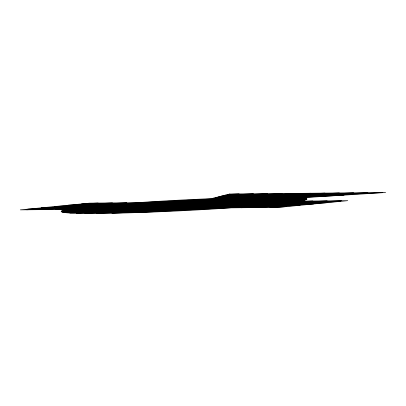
<?xml version="1.0" encoding="UTF-8"?>
<svg xmlns="http://www.w3.org/2000/svg" width="406" height="406" viewBox="0 0 406 406"><rect width="100%" height="100%" fill="white"/><g stroke="black" fill="none" stroke-linecap="round" stroke-linejoin="round"><path stroke-width="0.61" d="M227.685 194.504L239.088 193.911M224.66 195.271L253.405 193.774M221.635 196.032L267.716 193.642M81.469 203.924L98.13 203.056M218.611 196.798L282.028 193.505M68.041 205.228L112.447 202.919M215.586 197.56L296.339 193.368M54.612 206.532L126.758 202.782M212.561 198.326L310.656 193.231M41.184 207.836L324.967 193.094M27.755 209.141L339.279 192.957M26.664 209.806L353.59 192.82M40.976 209.669L367.902 192.683M55.292 209.532L382.219 192.545M67.183 209.521L344.06 195.139M63.539 210.318L302.805 197.889M61.59 211.029L305.637 198.346M61.245 211.653L306.865 198.889M62.473 212.196L306.52 199.519M65.305 212.658L304.571 200.224M69.837 213.028L300.927 201.021M76.262 213.302L312.823 201.011M84.915 213.46L327.135 200.874M96.4 213.47L341.446 200.737M111.954 213.267L340.355 201.401M134.97 212.678L326.926 202.706M241.352 207.76L313.498 204.01M255.668 207.623L300.07 205.314M269.98 207.486L286.641 206.618M229.679 194.002L211.252 198.656A123.028 5.364 -2.9 0 0 137.015 202.685L89.533 203.137L20.3 209.866L67.782 209.415A123.028 5.364 -2.9 0 0 99.988 213.439A123.028 5.364 -2.9 0 0 231.095 207.857L278.577 207.405L347.81 200.676L300.328 201.127A123.028 5.364 -2.9 0 0 301.902 197.793L385.7 192.515L229.679 194.002"/></g></svg>
